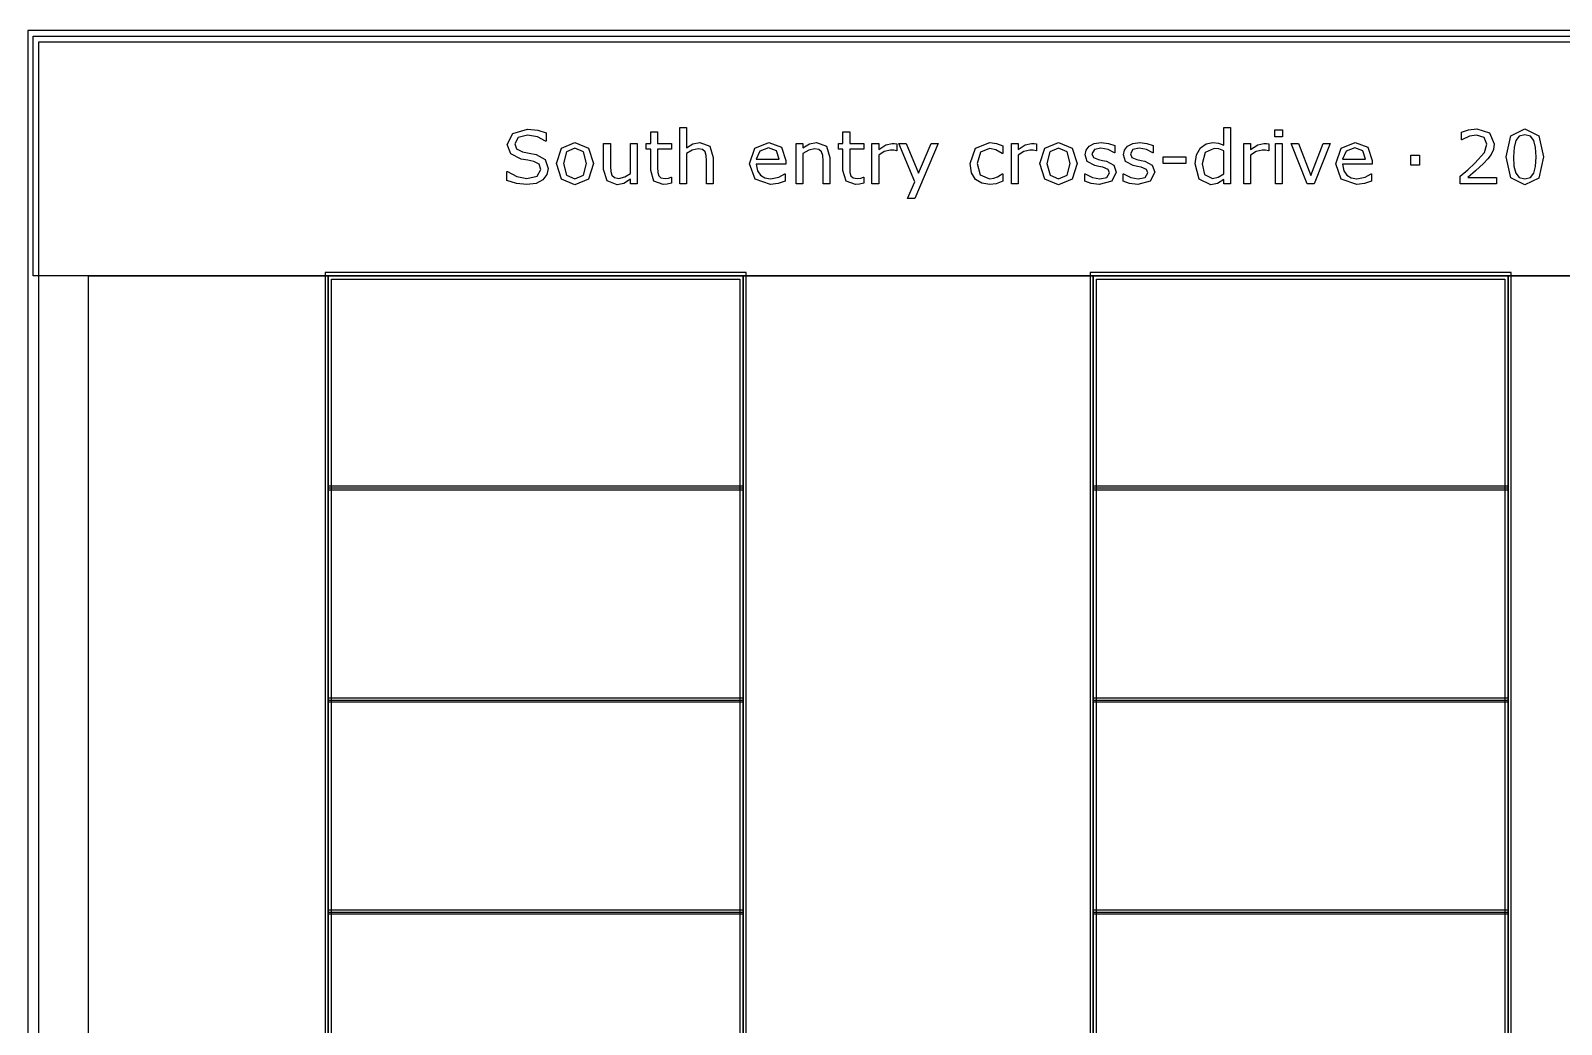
# Model space of a CAD drawing. Extents: x -17 to 192, y 167 to 459.
# Drawn here: x 94.64 to 138.58, y 414.56 to 443.07 of the extents above; entities that cross this region are included whole.
import ezdxf

# ---------------------------------------------------------------- set-up
doc = ezdxf.new("R2010")
doc.units = 0
doc.header["$MEASUREMENT"] = 0
doc.layers.add('Layer 1', color=7, linetype='Continuous')

msp = doc.modelspace()

# ---------------------------------------------------------------- linework, layer by layer
at = {"layer": 'Layer 1', "color": 7}
for points in [[(94.562067, 443.071168), (94.562067, 323.426942), (154.145953, 323.426942), (154.145953, 443.071168), (94.562067, 443.071168)], [(94.879361, 442.753876), (153.828659, 442.753876), (153.828659, 323.744236), (94.879361, 323.744236), (94.879361, 442.753876)], [(103.094869, 436.125865), (103.094869, 338.574319), (115.186106, 338.574319), (115.186106, 436.125865), (103.094869, 436.125865)], [(125.055258, 436.125865), (125.055258, 338.574319), (137.146495, 338.574319), (137.146495, 436.125865), (125.055258, 436.125865)]]:
    msp.add_lwpolyline(points, close=True, dxfattribs=at)
for points in [[(94.720714, 442.912522), (153.987306, 442.912522), (153.987306, 436.033364), (94.720714, 436.033364), (94.720714, 442.912522)], [(109.503773, 439.118443), (109.461398, 438.940676), (109.344608, 438.791848), (109.151341, 438.688496), (108.886758, 438.651289), (108.587033, 438.682295), (108.317282, 438.774279), (108.317282, 439.030593), (108.331755, 439.030593), (108.601505, 438.880732), (108.888827, 438.828022), (109.184416, 438.899335), (109.290869, 439.089504), (109.240225, 439.240399), (109.088296, 439.315847), (108.919833, 439.349953), (108.72863, 439.38406), (108.424772, 439.531854), (108.326588, 439.805739), (108.489886, 440.121998), (108.904329, 440.246021), (109.201985, 440.215016), (109.441763, 440.138535), (109.441763, 439.896689), (109.42729, 439.896689), (109.19578, 440.019679), (108.903294, 440.069288), (108.638711, 440.001076), (108.539493, 439.825376), (108.589102, 439.674481), (108.763766, 439.590765), (108.951869, 439.555625), (109.158574, 439.513251), (109.416956, 439.375792), (109.503773, 439.118443), (109.503773, 439.118443)], [(110.800849, 439.255902), (110.656157, 438.810452), (110.268582, 438.647155), (109.878944, 438.810452), (109.735283, 439.255902), (109.878944, 439.701352), (110.268582, 439.865683), (110.656157, 439.701352), (110.800849, 439.255902), (110.800849, 439.255902)], [(113.040502, 438.689529), (112.920614, 438.665758), (112.805893, 438.656456), (112.537175, 438.75154), (112.44519, 439.056431), (112.44519, 439.670346), (112.313933, 439.670346), (112.313933, 439.833643), (112.44519, 439.833643), (112.44519, 440.165406), (112.639494, 440.165406), (112.639494, 439.833643), (113.040502, 439.833643), (113.040502, 439.670346), (112.639494, 439.670346), (112.639494, 439.144281), (112.643622, 439.001654), (112.672562, 438.906569), (112.734572, 438.845591), (112.856529, 438.826988), (112.955748, 438.840424), (113.030162, 438.864194), (113.040507, 438.864194), (113.040502, 438.689529)], [(114.240428, 438.679194), (114.046126, 438.679194), (114.046126, 439.336517), (114.036813, 439.485345), (114.002705, 439.594899), (113.928292, 439.658978), (113.802202, 439.680682), (113.635803, 439.641408), (113.469407, 439.541156), (113.469407, 438.679194), (113.275102, 438.679194), (113.275102, 440.287363), (113.469407, 440.287363), (113.469407, 439.705487), (113.657509, 439.823309), (113.856978, 439.865683), (114.142233, 439.753029), (114.240417, 439.428501), (114.240428, 438.679194)], [(116.325054, 439.236265), (115.474459, 439.236265), (115.5065, 439.05023), (115.594349, 438.92104), (115.721474, 438.846626), (115.884769, 438.821821), (116.121449, 438.86833), (116.291981, 438.961347), (116.302326, 438.961347), (116.302326, 438.749474), (116.101822, 438.680227), (115.886849, 438.652322), (115.438296, 438.807351), (115.277067, 439.249701), (115.431062, 439.699286), (115.838271, 439.865683), (116.19794, 439.729258), (116.325064, 439.341685), (116.325054, 439.236265)], [(117.584924, 438.679194), (117.390619, 438.679194), (117.390619, 439.336517), (117.381306, 439.485345), (117.347201, 439.594899), (117.272787, 439.658978), (117.146698, 439.680682), (116.980299, 439.641408), (116.8139, 439.541156), (116.8139, 438.679194), (116.619598, 438.679194), (116.619598, 439.833644), (116.8139, 439.833644), (116.8139, 439.705487), (117.002002, 439.823309), (117.201474, 439.865683), (117.486726, 439.753029), (117.584913, 439.428501), (117.584924, 438.679194)], [(118.558505, 438.689529), (118.438617, 438.665758), (118.323894, 438.656456), (118.055178, 438.75154), (117.963193, 439.056431), (117.963193, 439.670346), (117.831936, 439.670346), (117.831936, 439.833643), (117.963193, 439.833643), (117.963193, 440.165406), (118.157497, 440.165406), (118.157497, 439.833643), (118.558505, 439.833643), (118.558505, 439.670346), (118.157497, 439.670346), (118.157497, 439.144281), (118.161625, 439.001654), (118.190565, 438.906569), (118.252575, 438.845591), (118.374532, 438.826988), (118.473751, 438.840424), (118.548165, 438.864194), (118.55851, 438.864194), (118.558505, 438.689529)], [(122.546887, 438.75154), (122.361885, 438.679194), (122.176883, 438.653355), (121.947442, 438.689528), (121.768643, 438.801149), (121.651853, 438.989251), (121.610512, 439.254868), (121.765542, 439.699284), (122.176883, 439.860515), (122.371188, 439.832609), (122.546887, 439.764397), (122.546887, 439.548389), (122.536542, 439.548389), (122.352575, 439.654843), (122.168605, 439.69205), (121.907123, 439.580429), (121.812039, 439.254868), (121.905056, 438.933441), (122.168605, 438.82182), (122.288495, 438.837322), (122.398048, 438.877629), (122.47763, 438.923105), (122.536542, 438.965479), (122.546887, 438.965479), (122.546887, 438.75154)], [(124.683188, 439.255902), (124.538496, 438.810451), (124.150921, 438.647154), (123.761283, 438.810451), (123.617623, 439.255902), (123.761283, 439.701352), (124.150921, 439.865683), (124.538496, 439.701352), (124.683188, 439.255902), (124.683188, 439.255902)], [(125.808701, 439.011989), (125.677441, 438.752574), (125.320876, 438.651288), (125.08523, 438.68126), (124.90643, 438.74844), (124.90643, 438.966514), (124.916775, 438.966514), (125.121414, 438.855926), (125.337423, 438.815619), (125.537926, 438.85696), (125.610274, 438.987184), (125.570999, 439.090537), (125.420105, 439.150482), (125.311584, 439.172185), (125.190661, 439.199057), (124.974653, 439.316879), (124.911608, 439.509115), (124.940548, 439.643474), (125.030464, 439.756129), (125.177226, 439.832609), (125.377729, 439.861548), (125.586501, 439.835709), (125.763235, 439.774731), (125.763235, 439.566992), (125.752889, 439.566992), (125.572023, 439.658976), (125.363249, 439.697216), (125.183417, 439.655875), (125.110035, 439.534953), (125.154477, 439.427466), (125.295036, 439.368555), (125.414927, 439.34375), (125.526547, 439.321012), (125.735318, 439.214559), (125.808701, 439.011987), (125.808701, 439.011989)], [(126.911475, 439.011989), (126.780215, 438.752574), (126.42365, 438.651288), (126.188004, 438.68126), (126.009204, 438.74844), (126.009204, 438.966514), (126.019549, 438.966514), (126.224188, 438.855926), (126.440197, 438.815619), (126.6407, 438.85696), (126.713048, 438.987184), (126.673773, 439.090537), (126.522879, 439.150482), (126.414358, 439.172185), (126.293435, 439.199057), (126.077427, 439.316879), (126.014382, 439.509115), (126.043322, 439.643474), (126.133238, 439.756129), (126.28, 439.832609), (126.480503, 439.861548), (126.689275, 439.835709), (126.866009, 439.774731), (126.866009, 439.566992), (126.855663, 439.566992), (126.674794, 439.658976), (126.466023, 439.697216), (126.286188, 439.655875), (126.212809, 439.534953), (126.257251, 439.427466), (126.39781, 439.368555), (126.517698, 439.34375), (126.629321, 439.321012), (126.838092, 439.214559), (126.911475, 439.011987), (126.911475, 439.011989)], [(129.087048, 438.679194), (128.892746, 438.679194), (128.892746, 438.800117), (128.718079, 438.687462), (128.520676, 438.647155), (128.192014, 438.806318), (128.071092, 439.247634), (128.112433, 439.509117), (128.226121, 439.704453), (128.389417, 439.824342), (128.583721, 439.865683), (128.74495, 439.846046), (128.892746, 439.787135), (128.892746, 440.287362), (129.087048, 440.287362), (129.087048, 438.679194)], [(130.581529, 440.026914), (130.36242, 440.026914), (130.36242, 440.228452), (130.581529, 440.228452), (130.581529, 440.026914)], [(133.15398, 439.236265), (132.303385, 439.236265), (132.335426, 439.05023), (132.423276, 438.92104), (132.5504, 438.846626), (132.713695, 438.821821), (132.950373, 438.86833), (133.120907, 438.961347), (133.131252, 438.961347), (133.131252, 438.749474), (132.930748, 438.680227), (132.715775, 438.652322), (132.267222, 438.807351), (132.105993, 439.249701), (132.259988, 439.699286), (132.667197, 439.865683), (133.026866, 439.729258), (133.15399, 439.341685), (133.15398, 439.236265)], [(136.723781, 438.679194), (135.681986, 438.679194), (135.681986, 438.895201), (135.899028, 439.081236), (136.102633, 439.266238), (136.37445, 439.571128), (136.447829, 439.816074), (136.368248, 440.003142), (136.148107, 440.071355), (135.944502, 440.038283), (135.730563, 439.936997), (135.720218, 439.936997), (135.720218, 440.154038), (135.915557, 440.220183), (136.153266, 440.250156), (136.524304, 440.135434), (136.658662, 439.826409), (136.635934, 439.662079), (136.570823, 439.518418), (136.475737, 439.392328), (136.34448, 439.254869), (136.116071, 439.044029), (135.89593, 438.855927), (136.723784, 438.855927), (136.723781, 438.679194)], [(138.067368, 439.449172), (137.937143, 438.840424), (137.535101, 438.647155), (137.129958, 438.843525), (137.002834, 439.447105), (137.132025, 440.052752), (137.535101, 440.249122), (137.939209, 440.049651), (138.067368, 439.449172), (138.067368, 439.449172)], [(137.795549, 438.979951), (137.844126, 439.176321), (137.857567, 439.449172), (137.844126, 439.722023), (137.794517, 439.918393), (137.695298, 440.038283), (137.535101, 440.07859), (137.37387, 440.038283), (137.273619, 439.916326), (137.225042, 439.716855), (137.212633, 439.447105), (137.22401, 439.177354), (137.272585, 438.983051), (137.368702, 438.860061), (137.535101, 438.817687), (137.69633, 438.857994), (137.795549, 438.979951), (137.795549, 438.979951)], [(110.600345, 439.255902), (110.512496, 439.588698), (110.268582, 439.698252), (110.022602, 439.588698), (109.935787, 439.255902), (110.023636, 438.926207), (110.268582, 438.814586), (110.511461, 438.925174), (110.600345, 439.255902), (110.600345, 439.255902)], [(112.058653, 438.679194), (111.864348, 438.679194), (111.864348, 438.807351), (111.676246, 438.688496), (111.477808, 438.647155), (111.194623, 438.757742), (111.093338, 439.084337), (111.093338, 439.833644), (111.287639, 439.833644), (111.287639, 439.176321), (111.295894, 439.025426), (111.331036, 438.918972), (111.403381, 438.852827), (111.532574, 438.832155), (111.696904, 438.871429), (111.864335, 438.971681), (111.864335, 439.833643), (112.05864, 439.833643), (112.058653, 438.679194)], [(116.135916, 439.385093), (116.058402, 439.621771), (115.827926, 439.705487), (115.578845, 439.613503), (115.474459, 439.385093), (116.135916, 439.385093)], [(119.513485, 439.62177), (119.50314, 439.62177), (119.418389, 439.63624), (119.322271, 439.641407), (119.148638, 439.6011), (118.98741, 439.498781), (118.98741, 438.679194), (118.793105, 438.679194), (118.793105, 439.833644), (118.98741, 439.833644), (118.98741, 439.663112), (119.191014, 439.79437), (119.37188, 439.833644), (119.445262, 439.830543), (119.513475, 439.82124), (119.513485, 439.62177)], [(120.694806, 439.833643), (120.020947, 438.25338), (119.813207, 438.25338), (120.028181, 438.735004), (119.568262, 439.833643), (119.7791, 439.833643), (120.133602, 438.977883), (120.491201, 439.833643), (120.694806, 439.833643)], [(123.516335, 439.62177), (123.50599, 439.62177), (123.421241, 439.63624), (123.325123, 439.641407), (123.151491, 439.6011), (122.990259, 439.498781), (122.990259, 438.679194), (122.795957, 438.679194), (122.795957, 439.833644), (122.990259, 439.833644), (122.990259, 439.663112), (123.193864, 439.79437), (123.374733, 439.833644), (123.448112, 439.830543), (123.516324, 439.82124), (123.516335, 439.62177)], [(124.482685, 439.255902), (124.394835, 439.588697), (124.150921, 439.698251), (123.904941, 439.588697), (123.818126, 439.255902), (123.905976, 438.926206), (124.150921, 438.814585), (124.393801, 438.925173), (124.482685, 439.255902), (124.482685, 439.255902)], [(127.801341, 439.259002), (127.15642, 439.259002), (127.15642, 439.446071), (127.801341, 439.446071), (127.801341, 439.259002)], [(128.892746, 438.963414), (128.892746, 439.625905), (128.752186, 439.674481), (128.616794, 439.687916), (128.362546, 439.574229), (128.271595, 439.251768), (128.341876, 438.938609), (128.567185, 438.832156), (128.734615, 438.868329), (128.892746, 438.963414), (128.892746, 438.963414)], [(130.189822, 439.621771), (130.179477, 439.621771), (130.094728, 439.636241), (129.998608, 439.641408), (129.824975, 439.601101), (129.663746, 439.498781), (129.663746, 438.679194), (129.469442, 438.679194), (129.469442, 439.833644), (129.663746, 439.833644), (129.663746, 439.663112), (129.867351, 439.79437), (130.048217, 439.833644), (130.121599, 439.830543), (130.189811, 439.82124), (130.189822, 439.621771)], [(130.569126, 438.679194), (130.374824, 438.679194), (130.374824, 439.833644), (130.569126, 439.833644), (130.569126, 438.679194)], [(131.951987, 439.833644), (131.484831, 438.679194), (131.289495, 438.679194), (130.82544, 439.833644), (131.036281, 439.833644), (131.393881, 438.914838), (131.748383, 439.833644), (131.951987, 439.833644)], [(132.964843, 439.385093), (132.887328, 439.621771), (132.656852, 439.705487), (132.407771, 439.613503), (132.303385, 439.385093), (132.964843, 439.385093)], [(134.509968, 439.207327), (134.262953, 439.207327), (134.262953, 439.499815), (134.509968, 439.499815), (134.509968, 439.207327)], [(96.308212, 436.033364), (103.18737, 436.033364), (103.18737, 338.66682), (96.308212, 338.66682), (96.308212, 436.033364)], [(103.18737, 436.033364), (115.093605, 436.033364), (115.093605, 338.66682), (103.18737, 338.66682), (103.18737, 436.033364)], [(103.279871, 435.940863), (115.001104, 435.940863), (115.001104, 338.759321), (103.279871, 338.759321), (103.279871, 435.940863)], [(115.093605, 436.033364), (125.147759, 436.033364), (125.147759, 338.66682), (115.093605, 338.66682), (115.093605, 436.033364)], [(125.147759, 436.033364), (137.053994, 436.033364), (137.053994, 338.66682), (125.147759, 338.66682), (125.147759, 436.033364)], [(125.24026, 435.940863), (136.961493, 435.940863), (136.961493, 338.759321), (125.24026, 338.759321), (125.24026, 435.940863)], [(137.053994, 436.033364), (143.933152, 436.033364), (143.933152, 338.66682), (137.053994, 338.66682), (137.053994, 436.033364)], [(103.18737, 430.000665), (103.18737, 429.895245), (115.093605, 429.895245), (115.093605, 430.000665), (103.18737, 430.000665)], [(103.18737, 429.947955), (115.093605, 429.947955)], [(125.147759, 430.000665), (125.147759, 429.895245), (137.053994, 429.895245), (137.053994, 430.000665), (125.147759, 430.000665)], [(125.147759, 429.947955), (137.053994, 429.947955)], [(103.18737, 423.915256), (103.18737, 423.809836), (115.093605, 423.809836), (115.093605, 423.915256), (103.18737, 423.915256)], [(103.18737, 423.862546), (115.093605, 423.862546)], [(125.147759, 423.915256), (125.147759, 423.809836), (137.053994, 423.809836), (137.053994, 423.915256), (125.147759, 423.915256)], [(125.147759, 423.862546), (137.053994, 423.862546)], [(103.18737, 417.829847), (103.18737, 417.724427), (115.093605, 417.724427), (115.093605, 417.829847), (103.18737, 417.829847)], [(103.18737, 417.777137), (115.093605, 417.777137)], [(125.147759, 417.829847), (125.147759, 417.724427), (137.053994, 417.724427), (137.053994, 417.829847), (125.147759, 417.829847)], [(125.147759, 417.777137), (137.053994, 417.777137)]]:
    msp.add_lwpolyline(points, dxfattribs=at)

doc.saveas('drawing.dxf')
